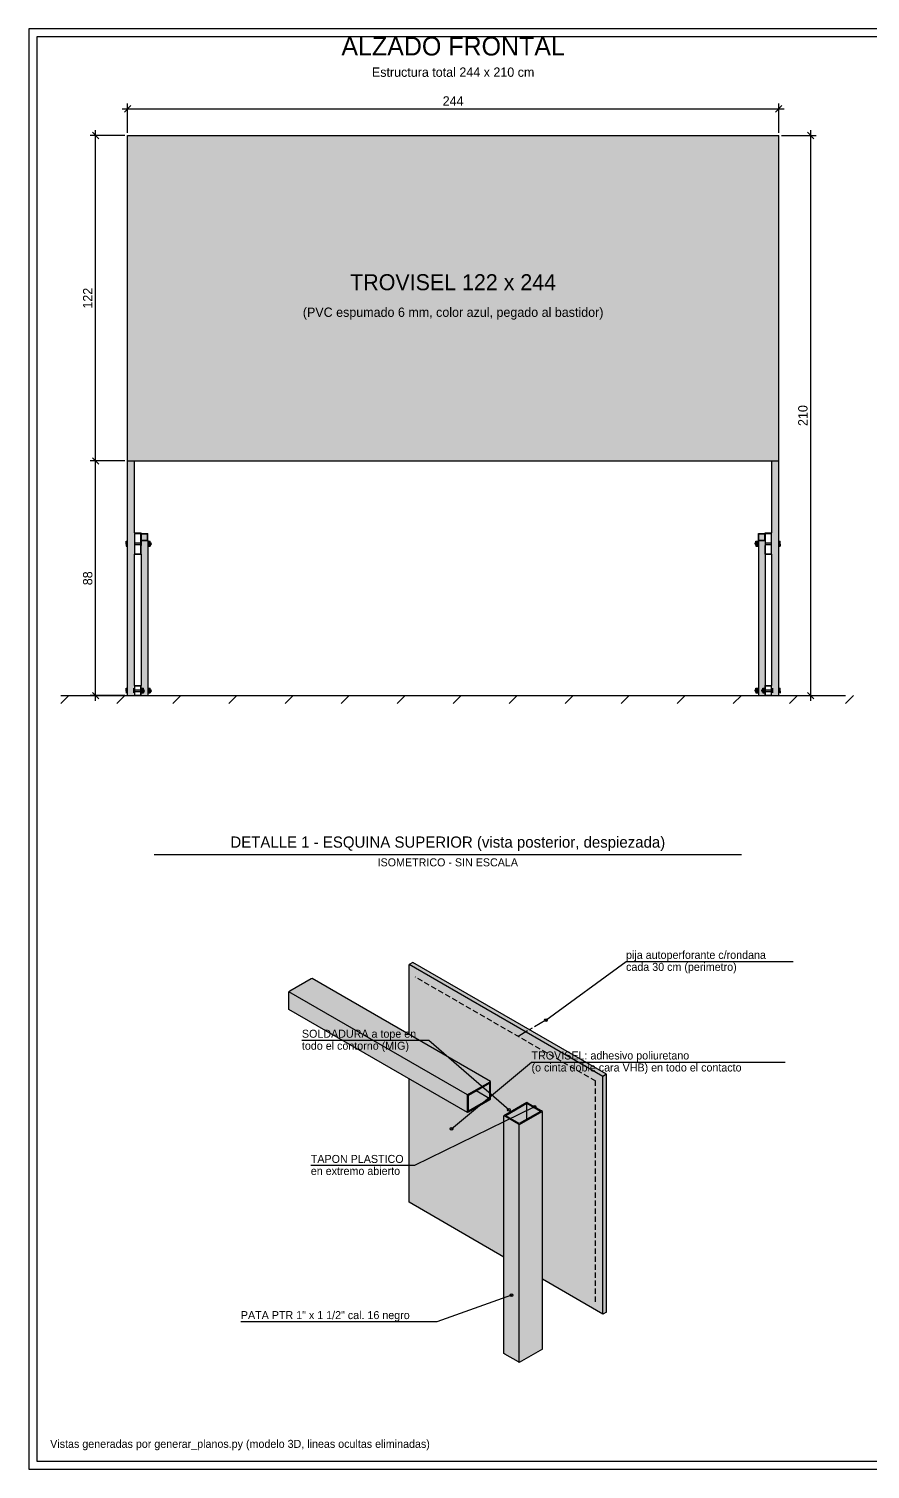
# Model space of a CAD drawing. Extents: x -37 to 1122, y -290 to 250.
# Drawn here: x -37 to 278, y -290 to 250 of the extents above; entities that cross this region are included whole.
import ezdxf
from ezdxf.enums import TextEntityAlignment as Align

# ---------------------------------------------------------------- set-up
doc = ezdxf.new("R2010")
doc.units = 0
doc.header["$LTSCALE"] = 4
doc.linetypes.add('CENTER', pattern=[2, 1.25, -0.25, 0.25, -0.25])
doc.linetypes.add('DASHED', pattern=[0.75, 0.5, -0.25])
for name, color, linetype in [('COTAS', 1, 'CONTINUOUS'), ('EJES', 6, 'CENTER'), ('HERRAJES', 30, 'CONTINUOUS'), ('MARCO', 7, 'CONTINUOUS'), ('PEGAMENTO', 3, 'DASHED'), ('PISO', 8, 'CONTINUOUS'), ('RELLENO', 7, 'CONTINUOUS'), ('TEXTO', 7, 'CONTINUOUS'), ('TROVISEL', 5, 'CONTINUOUS'), ('TUBO', 8, 'CONTINUOUS')]:
    doc.layers.add(name, color=color, linetype=linetype)

msp = doc.modelspace()

# ---------------------------------------------------------------- linework, layer by layer
at = {"layer": 'COTAS'}
for p, q in [((0, 211), (0, 222)), ((244, 211), (244, 222)), ((-2, 220), (246, 220)), ((-1.2, 218.8), (1.2, 221.2)), ((242.8, 218.8), (245.2, 221.2)), ((-10.8, 208.8), (-13.2, 211.2)), ((-12, 86), (-12, 212)), ((257.2, 208.8), (254.8, 211.2)), ((256, -2), (256, 212)), ((-1, 210), (-14, 210)), ((245, 210), (258, 210)), ((-1, 88), (-14, 88)), ((-1, 88), (-14, 88)), ((-10.8, 86.8), (-13.2, 89.2)), ((-10.8, 86.8), (-13.2, 89.2)), ((-12, -2), (-12, 90)), ((-1, 0), (-14, 0)), ((-10.8, -1.2), (-13.2, 1.2)), ((245, 0), (258, 0)), ((257.2, -1.2), (254.8, 1.2))]:
    msp.add_line(p, q, dxfattribs=at)
at = {"layer": 'EJES'}
msp.add_line((156.799078, -121.685167), (146.330473, -127.729219), dxfattribs=at)
at = {"layer": 'HERRAJES'}
for p, q in [((-0.5, 57.789896), (-0.5, 57.931746)), ((-0.5, 57.931746), (0, 57.931746)), ((-0.5, 57.527792), (-0.5, 57.789896)), ((-0.5, 57.185336), (-0.5, 57.527792)), ((-0.5, 56.814664), (-0.5, 57.185336)), ((-0.5, 56.814664), (-0.5, 56.472208)), ((-0.5, 56.472208), (-0.5, 56.210104)), ((-0.5, 56.210104), (-0.5, 56.068254)), ((-0.5, 56.068254), (0, 56.068254)), ((2.69, 57.311399), (4.93, 57.311399)), ((2.69, 56.688601), (4.93, 56.688601)), ((7.62, 57.311399), (7.82, 57.311399)), ((7.62, 56.688601), (7.82, 56.688601)), ((7.82, 57.45125), (7.82, 57.9025)), ((7.82, 57.9025), (8.52, 57.9025)), ((7.82, 56.54875), (7.82, 57.45125)), ((7.82, 57.45125), (8.52, 57.45125)), ((7.82, 56.54875), (7.82, 56.0975)), ((7.82, 56.54875), (8.52, 56.54875)), ((7.82, 56.0975), (8.52, 56.0975)), ((8.52, 57.45125), (8.52, 57.9025)), ((8.52, 56.54875), (8.52, 57.45125)), ((8.52, 57.311399), (8.82, 57.311399)), ((8.52, 56.688601), (8.82, 56.688601)), ((8.52, 56.54875), (8.52, 56.0975)), ((8.82, 57.263992), (8.82, 57.311399)), ((8.82, 57.176394), (8.82, 57.263992)), ((8.82, 57.061941), (8.82, 57.176394)), ((8.82, 56.938059), (8.82, 57.061941)), ((8.82, 56.938059), (8.82, 56.823606)), ((8.82, 56.823606), (8.82, 56.736008)), ((8.82, 56.736008), (8.82, 56.688601)), ((235.18, 57.263992), (235.18, 57.311399)), ((235.18, 57.311399), (235.48, 57.311399)), ((235.18, 57.176394), (235.18, 57.263992)), ((235.18, 57.061941), (235.18, 57.176394)), ((235.18, 56.938059), (235.18, 57.061941)), ((235.18, 56.938059), (235.18, 56.823606)), ((235.18, 56.823606), (235.18, 56.736008)), ((235.18, 56.736008), (235.18, 56.688601)), ((235.18, 56.688601), (235.48, 56.688601)), ((235.48, 57.45125), (235.48, 57.9025)), ((235.48, 57.9025), (236.18, 57.9025)), ((235.48, 56.54875), (235.48, 57.45125)), ((235.48, 57.45125), (236.18, 57.45125)), ((235.48, 56.54875), (235.48, 56.0975)), ((235.48, 56.54875), (236.18, 56.54875)), ((235.48, 56.0975), (236.18, 56.0975)), ((236.18, 57.45125), (236.18, 57.9025)), ((236.18, 56.54875), (236.18, 57.45125)), ((236.18, 57.311399), (236.38, 57.311399)), ((236.18, 56.688601), (236.38, 56.688601)), ((236.18, 56.54875), (236.18, 56.0975)), ((239.07, 57.311399), (241.31, 57.311399)), ((239.07, 56.688601), (241.31, 56.688601)), ((244, 57.931746), (244.5, 57.931746)), ((244, 56.068254), (244.5, 56.068254)), ((244.5, 57.789896), (244.5, 57.931746)), ((244.5, 57.527792), (244.5, 57.789896)), ((244.5, 57.185336), (244.5, 57.527792)), ((244.5, 56.814664), (244.5, 57.185336)), ((244.5, 56.814664), (244.5, 56.472208)), ((244.5, 56.472208), (244.5, 56.210104)), ((244.5, 56.210104), (244.5, 56.068254)), ((-0.5, 2.694896), (-0.5, 2.836746)), ((-0.5, 2.836746), (0, 2.836746)), ((-0.5, 2.432792), (-0.5, 2.694896)), ((-0.5, 2.090336), (-0.5, 2.432792)), ((-0.5, 1.719664), (-0.5, 2.090336)), ((-0.5, 1.719664), (-0.5, 1.377208)), ((-0.5, 1.377208), (-0.5, 1.115104)), ((-0.5, 1.115104), (-0.5, 0.973254)), ((2.69, 2.216399), (4.93, 2.216399)), ((2.69, 1.593601), (4.93, 1.593601)), ((5.08, 2.216399), (5.28, 2.216399)), ((5.08, 1.593601), (5.28, 1.593601)), ((5.28, 2.35625), (5.28, 2.8075)), ((5.28, 2.8075), (5.98, 2.8075)), ((5.28, 1.45375), (5.28, 2.35625)), ((5.28, 2.35625), (5.98, 2.35625)), ((5.28, 1.45375), (5.28, 1.0025)), ((5.28, 1.45375), (5.98, 1.45375)), ((5.28, 1.0025), (5.98, 1.0025)), ((5.98, 2.35625), (5.98, 2.8075)), ((5.98, 1.45375), (5.98, 2.35625)), ((5.98, 2.216399), (6.28, 2.216399)), ((5.98, 1.593601), (6.28, 1.593601)), ((5.98, 1.45375), (5.98, 1.0025)), ((6.28, 2.168992), (6.28, 2.216399)), ((6.28, 2.081394), (6.28, 2.168992)), ((6.28, 1.966941), (6.28, 2.081394)), ((6.28, 1.843059), (6.28, 1.966941)), ((6.28, 1.843059), (6.28, 1.728606)), ((6.28, 1.728606), (6.28, 1.641008)), ((6.28, 1.641008), (6.28, 1.593601)), ((7.62, 2.216399), (7.82, 2.216399)), ((7.62, 1.593601), (7.82, 1.593601)), ((7.82, 2.35625), (7.82, 2.8075)), ((7.82, 2.8075), (8.52, 2.8075)), ((7.82, 1.45375), (7.82, 2.35625)), ((7.82, 2.35625), (8.52, 2.35625)), ((7.82, 1.45375), (7.82, 1.0025)), ((7.82, 1.45375), (8.52, 1.45375)), ((7.82, 1.0025), (8.52, 1.0025)), ((8.52, 2.35625), (8.52, 2.8075)), ((8.52, 1.45375), (8.52, 2.35625)), ((8.52, 2.216399), (8.82, 2.216399)), ((8.52, 1.593601), (8.82, 1.593601)), ((8.52, 1.45375), (8.52, 1.0025)), ((8.82, 2.168992), (8.82, 2.216399)), ((8.82, 2.081394), (8.82, 2.168992)), ((8.82, 1.966941), (8.82, 2.081394)), ((8.82, 1.843059), (8.82, 1.966941)), ((8.82, 1.843059), (8.82, 1.728606)), ((8.82, 1.728606), (8.82, 1.641008)), ((8.82, 1.641008), (8.82, 1.593601)), ((235.18, 2.168992), (235.18, 2.216399)), ((235.18, 2.216399), (235.48, 2.216399)), ((235.18, 2.081394), (235.18, 2.168992)), ((235.18, 1.966941), (235.18, 2.081394)), ((235.18, 1.843059), (235.18, 1.966941)), ((235.18, 1.843059), (235.18, 1.728606)), ((235.18, 1.728606), (235.18, 1.641008)), ((235.18, 1.641008), (235.18, 1.593601)), ((235.18, 1.593601), (235.48, 1.593601)), ((235.48, 2.35625), (235.48, 2.8075)), ((235.48, 2.8075), (236.18, 2.8075)), ((235.48, 1.45375), (235.48, 2.35625)), ((235.48, 2.35625), (236.18, 2.35625)), ((235.48, 1.45375), (235.48, 1.0025)), ((235.48, 1.45375), (236.18, 1.45375)), ((235.48, 1.0025), (236.18, 1.0025)), ((236.18, 2.35625), (236.18, 2.8075)), ((236.18, 1.45375), (236.18, 2.35625)), ((236.18, 2.216399), (236.38, 2.216399)), ((236.18, 1.593601), (236.38, 1.593601)), ((236.18, 1.45375), (236.18, 1.0025)), ((237.72, 2.168992), (237.72, 2.216399)), ((237.72, 2.216399), (238.02, 2.216399)), ((237.72, 2.081394), (237.72, 2.168992)), ((237.72, 1.966941), (237.72, 2.081394)), ((237.72, 1.843059), (237.72, 1.966941)), ((237.72, 1.843059), (237.72, 1.728606)), ((237.72, 1.728606), (237.72, 1.641008)), ((237.72, 1.641008), (237.72, 1.593601)), ((237.72, 1.593601), (238.02, 1.593601)), ((238.02, 2.35625), (238.02, 2.8075)), ((238.02, 2.8075), (238.72, 2.8075)), ((238.02, 1.45375), (238.02, 2.35625)), ((238.02, 2.35625), (238.72, 2.35625)), ((238.02, 1.45375), (238.02, 1.0025)), ((238.02, 1.45375), (238.72, 1.45375)), ((238.02, 1.0025), (238.72, 1.0025)), ((238.72, 2.35625), (238.72, 2.8075)), ((238.72, 1.45375), (238.72, 2.35625)), ((238.72, 2.216399), (238.92, 2.216399)), ((238.72, 1.593601), (238.92, 1.593601)), ((238.72, 1.45375), (238.72, 1.0025)), ((239.07, 2.216399), (241.31, 2.216399)), ((239.07, 1.593601), (241.31, 1.593601)), ((244, 2.836746), (244.5, 2.836746)), ((244.5, 2.694896), (244.5, 2.836746)), ((244.5, 2.432792), (244.5, 2.694896)), ((244.5, 2.090336), (244.5, 2.432792)), ((244.5, 1.719664), (244.5, 2.090336)), ((244.5, 1.719664), (244.5, 1.377208)), ((244.5, 1.377208), (244.5, 1.115104)), ((244.5, 1.115104), (244.5, 0.973254))]:
    msp.add_line(p, q, dxfattribs=at)
at = {"layer": 'MARCO'}
for p, q in [((1122, 250), (-37, 250)), ((-37, 250), (-37, -290.003046)), ((1119, 247), (-34, 247)), ((-34, 247), (-34, -287.003046)), ((-37, -290.003046), (1122, -290.003046)), ((-34, -287.003046), (1119, -287.003046))]:
    msp.add_line(p, q, dxfattribs=at)
at = {"layer": 'PEGAMENTO'}
for p, q in [((175.420024, -144.497859), (107.74878, -105.427847)), ((175.261065, -144.222533), (175.261065, -227.606853))]:
    msp.add_line(p, q, dxfattribs=at)
at = {"layer": 'PISO'}
for p, q in [((-25, 0), (269, 0)), ((-22, 0), (-25, -3)), ((-1, 0), (-4, -3)), ((20, 0), (17, -3)), ((41, 0), (38, -3)), ((62, 0), (59, -3)), ((83, 0), (80, -3)), ((104, 0), (101, -3)), ((125, 0), (122, -3)), ((146, 0), (143, -3)), ((167, 0), (164, -3)), ((188, 0), (185, -3)), ((209, 0), (206, -3)), ((230, 0), (227, -3)), ((251, 0), (248, -3)), ((272, 0), (269, -3))]:
    msp.add_line(p, q, dxfattribs=at)
at = {"layer": 'RELLENO', "color": 250}
for points in [[(0, 210), (0, 0), (0.15, 0)], [(0.15, 0), (0.15, 210), (0, 210)], [(0.15, 210), (0.15, 0), (2.39, 0)], [(2.39, 0), (2.39, 210), (0.15, 210)], [(0.15, 210), (0.15, 0), (2.39, 0)], [(2.39, 0), (2.39, 210), (0.15, 210)], [(2.39, 210), (2.39, 0), (2.54, 0)], [(2.54, 0), (2.54, 210), (2.39, 210)], [(2.54, 210), (2.54, 207.46), (241.46, 207.46)], [(241.46, 207.46), (241.46, 210), (2.54, 210)], [(2.54, 210), (2.54, 209.85), (241.46, 209.85)], [(241.46, 209.85), (241.46, 210), (2.54, 210)], [(2.54, 210), (2.54, 207.46), (241.46, 207.46)], [(241.46, 207.46), (241.46, 210), (2.54, 210)], [(2.54, 207.61), (2.54, 207.46), (241.46, 207.46)], [(241.46, 207.46), (241.46, 207.61), (2.54, 207.61)], [(120.73, 207.46), (120.73, 150.27), (120.88, 150.27)], [(120.88, 150.27), (120.88, 207.46), (120.73, 207.46)], [(120.88, 207.46), (120.88, 150.27), (123.12, 150.27)], [(123.12, 150.27), (123.12, 207.46), (120.88, 207.46)], [(120.88, 207.46), (120.88, 150.27), (123.12, 150.27)], [(123.12, 150.27), (123.12, 207.46), (120.88, 207.46)], [(123.12, 207.46), (123.12, 150.27), (123.27, 150.27)], [(123.27, 150.27), (123.27, 207.46), (123.12, 207.46)], [(241.46, 210), (241.46, 0), (241.61, 0)], [(241.61, 0), (241.61, 210), (241.46, 210)], [(241.61, 210), (241.61, 0), (243.85, 0)], [(243.85, 0), (243.85, 210), (241.61, 210)], [(241.61, 210), (241.61, 0), (243.85, 0)], [(243.85, 0), (243.85, 210), (241.61, 210)], [(243.85, 210), (243.85, 0), (244, 0)], [(244, 0), (244, 210), (243.85, 210)], [(2.54, 150.27), (2.54, 147.73), (241.46, 147.73)], [(241.46, 147.73), (241.46, 150.27), (2.54, 150.27)], [(2.54, 150.27), (2.54, 150.12), (241.46, 150.12)], [(241.46, 150.12), (241.46, 150.27), (2.54, 150.27)], [(2.54, 150.27), (2.54, 147.73), (241.46, 147.73)], [(241.46, 147.73), (241.46, 150.27), (2.54, 150.27)], [(2.54, 147.88), (2.54, 147.73), (241.46, 147.73)], [(241.46, 147.73), (241.46, 147.88), (2.54, 147.88)], [(120.73, 147.73), (120.73, 90.54), (120.88, 90.54)], [(120.88, 90.54), (120.88, 147.73), (120.73, 147.73)], [(120.88, 147.73), (120.88, 90.54), (123.12, 90.54)], [(123.12, 90.54), (123.12, 147.73), (120.88, 147.73)], [(120.88, 147.73), (120.88, 90.54), (123.12, 90.54)], [(123.12, 90.54), (123.12, 147.73), (120.88, 147.73)], [(123.12, 147.73), (123.12, 90.54), (123.27, 90.54)], [(123.27, 90.54), (123.27, 147.73), (123.12, 147.73)], [(2.54, 90.54), (2.54, 88), (241.46, 88)], [(241.46, 88), (241.46, 90.54), (2.54, 90.54)], [(2.54, 90.54), (2.54, 90.39), (241.46, 90.39)], [(241.46, 90.39), (241.46, 90.54), (2.54, 90.54)], [(2.54, 90.54), (2.54, 88), (241.46, 88)], [(241.46, 88), (241.46, 90.54), (2.54, 90.54)], [(2.54, 88.15), (2.54, 88), (241.46, 88)], [(241.46, 88), (241.46, 88.15), (2.54, 88.15)], [(2.54, 61), (2.54, 53), (2.69, 53)], [(2.69, 53), (2.69, 61), (2.54, 61)], [(2.69, 61), (2.69, 60.85), (4.93, 60.85)], [(4.93, 60.85), (4.93, 61), (2.69, 61)], [(4.93, 61), (4.93, 53), (5.08, 53)], [(5.08, 53), (5.08, 61), (4.93, 61)], [(7.47, 60.697323), (5.23, 60.697323), (5.23, 0.619214)], [(5.23, 0.619214), (7.47, 0.619214), (7.47, 60.697323)], [(238.77, 60.697323), (236.53, 60.697323), (236.53, 0.619214)], [(236.53, 0.619214), (238.77, 0.619214), (238.77, 60.697323)], [(238.92, 61), (238.92, 53), (239.07, 53)], [(239.07, 53), (239.07, 61), (238.92, 61)], [(239.07, 61), (239.07, 60.85), (241.31, 60.85)], [(241.31, 60.85), (241.31, 61), (239.07, 61)], [(241.31, 61), (241.31, 53), (241.46, 53)], [(241.46, 53), (241.46, 61), (241.31, 61)], [(5.23, 58.182729), (5.08, 58.182729), (5.08, 0)], [(5.08, 0), (5.23, 0), (5.23, 58.182729)], [(7.47, 58.182729), (5.23, 58.182729), (5.23, 0)], [(5.23, 0), (7.47, 0), (7.47, 58.182729)], [(7.62, 58.182729), (7.47, 58.182729), (7.47, 0)], [(7.47, 0), (7.62, 0), (7.62, 58.182729)], [(236.53, 58.182729), (236.38, 58.182729), (236.38, 0)], [(236.38, 0), (236.53, 0), (236.53, 58.182729)], [(238.77, 58.182729), (236.53, 58.182729), (236.53, 0)], [(236.53, 0), (238.77, 0), (238.77, 58.182729)], [(238.92, 58.182729), (238.77, 58.182729), (238.77, 0)], [(238.77, 0), (238.92, 0), (238.92, 58.182729)], [(2.69, 53.15), (2.69, 53), (4.93, 53)], [(4.93, 53), (4.93, 53.15), (2.69, 53.15)], [(239.07, 53.15), (239.07, 53), (241.31, 53)], [(241.31, 53), (241.31, 53.15), (239.07, 53.15)], [(2.54, 3.81), (2.54, 0), (2.69, 0)], [(2.69, 0), (2.69, 3.81), (2.54, 3.81)], [(2.69, 3.81), (2.69, 3.66), (4.93, 3.66)], [(4.93, 3.66), (4.93, 3.81), (2.69, 3.81)], [(2.69, 0.15), (2.69, 0), (4.93, 0)], [(4.93, 0), (4.93, 0.15), (2.69, 0.15)], [(4.93, 3.81), (4.93, 0), (5.08, 0)], [(5.08, 0), (5.08, 3.81), (4.93, 3.81)], [(238.92, 3.81), (238.92, 0), (239.07, 0)], [(239.07, 0), (239.07, 3.81), (238.92, 3.81)], [(239.07, 3.81), (239.07, 3.66), (241.31, 3.66)], [(241.31, 3.66), (241.31, 3.81), (239.07, 3.81)], [(239.07, 0.15), (239.07, 0), (241.31, 0)], [(241.31, 0), (241.31, 0.15), (239.07, 0.15)], [(241.31, 3.81), (241.31, 0), (241.46, 0)], [(241.46, 0), (241.46, 3.81), (241.31, 3.81)], [(68.803751, -106.227602), (68.803751, -112.887859), (135.702908, -151.512106)], [(135.702908, -151.512106), (135.702908, -144.851849), (68.803751, -106.227602)], [(60.492451, -111.026134), (60.492451, -117.686391), (127.391607, -156.310637)], [(127.391607, -156.310637), (127.391607, -149.65038), (60.492451, -111.026134)], [(60.833078, -110.829473), (60.833078, -111.222795), (127.732235, -149.847041)], [(127.732235, -149.847041), (127.732235, -149.453719), (60.833078, -110.829473)], [(60.833078, -117.096408), (60.833078, -117.48973), (127.732235, -156.113976)], [(127.732235, -156.113976), (127.732235, -155.720654), (60.833078, -117.096408)], [(149.668618, -152.914955), (149.668618, -242.068001), (154.755315, -245.004807)], [(154.755315, -245.004807), (154.755315, -155.851761), (149.668618, -152.914955)], [(141.01669, -157.516825), (141.01669, -246.669872), (141.357317, -246.866533)], [(141.357317, -246.866533), (141.357317, -157.713487), (141.01669, -157.516825)], [(141.357317, -157.713487), (141.357317, -246.866533), (146.444015, -249.803339)], [(146.444015, -249.803339), (146.444015, -160.650293), (141.357317, -157.713487)], [(146.444015, -160.650293), (146.444015, -249.803339), (146.784642, -250)], [(146.784642, -250), (146.784642, -160.846954), (146.444015, -160.650293)]]:
    msp.add_solid(points, dxfattribs=at)
at = {"layer": 'RELLENO', "color": 150}
for points in [[(0, 210), (0, 88), (244, 88)], [(244, 88), (244, 210), (0, 210)], [(105.477933, -100.786645), (105.477933, -189.939691), (178.145041, -231.894065)], [(178.145041, -231.894065), (178.145041, -142.741019), (105.477933, -100.786645)]]:
    msp.add_solid(points, dxfattribs=at)
at = {"layer": 'RELLENO', "color": 252}
for points in [[(5.23, 60.80038), (5.08, 60.80038), (5.08, 58.182729)], [(5.08, 58.182729), (5.23, 58.182729), (5.23, 60.80038)], [(7.47, 60.80038), (5.23, 60.80038), (5.23, 60.697323)], [(5.23, 60.697323), (7.47, 60.697323), (7.47, 60.80038)], [(7.62, 60.80038), (7.47, 60.80038), (7.47, 58.182729)], [(7.47, 58.182729), (7.62, 58.182729), (7.62, 60.80038)], [(236.53, 60.80038), (236.38, 60.80038), (236.38, 58.182729)], [(236.38, 58.182729), (236.53, 58.182729), (236.53, 60.80038)], [(238.77, 60.80038), (236.53, 60.80038), (236.53, 60.697323)], [(236.53, 60.697323), (238.77, 60.697323), (238.77, 60.80038)], [(238.92, 60.80038), (238.77, 60.80038), (238.77, 58.182729)], [(238.77, 58.182729), (238.92, 58.182729), (238.92, 60.80038)], [(7.47, 58.285786), (5.23, 58.285786), (5.23, 58.182729)], [(5.23, 58.182729), (7.47, 58.182729), (7.47, 58.285786)], [(238.77, 58.285786), (236.53, 58.285786), (236.53, 58.182729)], [(236.53, 58.182729), (238.77, 58.182729), (238.77, 58.285786)], [(68.803751, -106.227602), (60.833078, -110.829473), (127.732235, -149.453719)], [(69.144378, -106.030941), (68.803751, -106.227602), (135.702908, -144.851849)], [(127.732235, -149.453719), (135.702908, -144.851849), (68.803751, -106.227602)], [(135.702908, -144.851849), (136.043535, -144.655187), (69.144378, -106.030941)], [(60.833078, -110.829473), (60.492451, -111.026134), (127.391607, -149.65038)], [(127.391607, -149.65038), (127.732235, -149.453719), (60.833078, -110.829473)], [(68.803751, -112.494537), (60.833078, -117.096408), (127.732235, -155.720654)], [(127.732235, -155.720654), (135.702908, -151.118783), (68.803751, -112.494537)], [(149.668618, -152.521633), (141.01669, -157.516825), (141.357317, -157.713487)], [(141.357317, -157.713487), (150.009245, -152.718294), (149.668618, -152.521633)], [(155.095943, -155.6551), (146.444015, -160.650293), (146.784642, -160.846954)], [(146.784642, -160.846954), (155.43657, -155.851761), (155.095943, -155.6551)], [(150.009245, -152.718294), (149.668618, -152.914955), (154.755315, -155.851761)], [(154.755315, -155.851761), (155.095943, -155.6551), (150.009245, -152.718294)], [(141.697944, -157.516825), (141.357317, -157.713487), (146.444015, -160.650293)], [(146.444015, -160.650293), (146.784642, -160.453632), (141.697944, -157.516825)]]:
    msp.add_solid(points, dxfattribs=at)
at = {"layer": 'RELLENO', "color": 30}
for points in [[(0, 57.931746), (-0.5, 57.931746), (-0.5, 57.789896)], [(-0.5, 57.789896), (0, 57.789896), (0, 57.931746)], [(0, 57.789896), (-0.5, 57.789896), (-0.5, 57.527792)], [(-0.5, 57.527792), (0, 57.527792), (0, 57.789896)], [(0, 57.527792), (-0.5, 57.527792), (-0.5, 57.185336)], [(-0.5, 57.185336), (0, 57.185336), (0, 57.527792)], [(8.82, 57.311399), (-0.5, 57.311399), (-0.5, 57.263992)], [(-0.5, 57.263992), (8.82, 57.263992), (8.82, 57.311399)], [(8.82, 57.263992), (-0.5, 57.263992), (-0.5, 57.176394)], [(-0.5, 57.176394), (8.82, 57.176394), (8.82, 57.263992)], [(0, 57.185336), (-0.5, 57.185336), (-0.5, 56.814664)], [(-0.5, 56.814664), (0, 56.814664), (0, 57.185336)], [(8.82, 57.176394), (-0.5, 57.176394), (-0.5, 57.061941)], [(-0.5, 57.061941), (8.82, 57.061941), (8.82, 57.176394)], [(8.82, 57.061941), (-0.5, 57.061941), (-0.5, 56.938059)], [(-0.5, 56.938059), (8.82, 56.938059), (8.82, 57.061941)], [(8.82, 56.938059), (-0.5, 56.938059), (-0.5, 56.823606)], [(-0.5, 56.823606), (8.82, 56.823606), (8.82, 56.938059)], [(8.82, 56.823606), (-0.5, 56.823606), (-0.5, 56.736008)], [(-0.5, 56.736008), (8.82, 56.736008), (8.82, 56.823606)], [(0, 56.814664), (-0.5, 56.814664), (-0.5, 56.472208)], [(-0.5, 56.472208), (0, 56.472208), (0, 56.814664)], [(8.82, 56.736008), (-0.5, 56.736008), (-0.5, 56.688601)], [(-0.5, 56.688601), (8.82, 56.688601), (8.82, 56.736008)], [(0, 56.472208), (-0.5, 56.472208), (-0.5, 56.210104)], [(-0.5, 56.210104), (0, 56.210104), (0, 56.472208)], [(0, 56.210104), (-0.5, 56.210104), (-0.5, 56.068254)], [(-0.5, 56.068254), (0, 56.068254), (0, 56.210104)], [(8.52, 57.9025), (7.82, 57.9025), (7.82, 57.45125)], [(7.82, 57.45125), (8.52, 57.45125), (8.52, 57.9025)], [(8.52, 57.45125), (7.82, 57.45125), (7.82, 56.54875)], [(7.82, 56.54875), (8.52, 56.54875), (8.52, 57.45125)], [(8.52, 56.54875), (7.82, 56.54875), (7.82, 56.0975)], [(7.82, 56.0975), (8.52, 56.0975), (8.52, 56.54875)], [(244.5, 57.311399), (235.18, 57.311399), (235.18, 57.263992)], [(235.18, 57.263992), (244.5, 57.263992), (244.5, 57.311399)], [(244.5, 57.263992), (235.18, 57.263992), (235.18, 57.176394)], [(235.18, 57.176394), (244.5, 57.176394), (244.5, 57.263992)], [(244.5, 57.176394), (235.18, 57.176394), (235.18, 57.061941)], [(235.18, 57.061941), (244.5, 57.061941), (244.5, 57.176394)], [(244.5, 57.061941), (235.18, 57.061941), (235.18, 56.938059)], [(235.18, 56.938059), (244.5, 56.938059), (244.5, 57.061941)], [(244.5, 56.938059), (235.18, 56.938059), (235.18, 56.823606)], [(235.18, 56.823606), (244.5, 56.823606), (244.5, 56.938059)], [(244.5, 56.823606), (235.18, 56.823606), (235.18, 56.736008)], [(235.18, 56.736008), (244.5, 56.736008), (244.5, 56.823606)], [(244.5, 56.736008), (235.18, 56.736008), (235.18, 56.688601)], [(235.18, 56.688601), (244.5, 56.688601), (244.5, 56.736008)], [(236.18, 57.9025), (235.48, 57.9025), (235.48, 57.45125)], [(235.48, 57.45125), (236.18, 57.45125), (236.18, 57.9025)], [(236.18, 57.45125), (235.48, 57.45125), (235.48, 56.54875)], [(235.48, 56.54875), (236.18, 56.54875), (236.18, 57.45125)], [(236.18, 56.54875), (235.48, 56.54875), (235.48, 56.0975)], [(235.48, 56.0975), (236.18, 56.0975), (236.18, 56.54875)], [(244.5, 57.931746), (244, 57.931746), (244, 57.789896)], [(244, 57.789896), (244.5, 57.789896), (244.5, 57.931746)], [(244.5, 57.789896), (244, 57.789896), (244, 57.527792)], [(244, 57.527792), (244.5, 57.527792), (244.5, 57.789896)], [(244.5, 57.527792), (244, 57.527792), (244, 57.185336)], [(244, 57.185336), (244.5, 57.185336), (244.5, 57.527792)], [(244.5, 57.185336), (244, 57.185336), (244, 56.814664)], [(244, 56.814664), (244.5, 56.814664), (244.5, 57.185336)], [(244.5, 56.814664), (244, 56.814664), (244, 56.472208)], [(244, 56.472208), (244.5, 56.472208), (244.5, 56.814664)], [(244.5, 56.472208), (244, 56.472208), (244, 56.210104)], [(244, 56.210104), (244.5, 56.210104), (244.5, 56.472208)], [(244.5, 56.210104), (244, 56.210104), (244, 56.068254)], [(244, 56.068254), (244.5, 56.068254), (244.5, 56.210104)], [(0, 2.836746), (-0.5, 2.836746), (-0.5, 2.694896)], [(-0.5, 2.694896), (0, 2.694896), (0, 2.836746)], [(0, 2.694896), (-0.5, 2.694896), (-0.5, 2.432792)], [(-0.5, 2.432792), (0, 2.432792), (0, 2.694896)], [(0, 2.432792), (-0.5, 2.432792), (-0.5, 2.090336)], [(-0.5, 2.090336), (0, 2.090336), (0, 2.432792)], [(6.28, 2.216399), (-0.5, 2.216399), (-0.5, 2.168992)], [(-0.5, 2.168992), (6.28, 2.168992), (6.28, 2.216399)], [(6.28, 2.168992), (-0.5, 2.168992), (-0.5, 2.081394)], [(-0.5, 2.081394), (6.28, 2.081394), (6.28, 2.168992)], [(0, 2.090336), (-0.5, 2.090336), (-0.5, 1.719664)], [(-0.5, 1.719664), (0, 1.719664), (0, 2.090336)], [(6.28, 2.081394), (-0.5, 2.081394), (-0.5, 1.966941)], [(-0.5, 1.966941), (6.28, 1.966941), (6.28, 2.081394)], [(6.28, 1.966941), (-0.5, 1.966941), (-0.5, 1.843059)], [(-0.5, 1.843059), (6.28, 1.843059), (6.28, 1.966941)], [(6.28, 1.843059), (-0.5, 1.843059), (-0.5, 1.728606)], [(-0.5, 1.728606), (6.28, 1.728606), (6.28, 1.843059)], [(6.28, 1.728606), (-0.5, 1.728606), (-0.5, 1.641008)], [(-0.5, 1.641008), (6.28, 1.641008), (6.28, 1.728606)], [(0, 1.719664), (-0.5, 1.719664), (-0.5, 1.377208)], [(-0.5, 1.377208), (0, 1.377208), (0, 1.719664)], [(6.28, 1.641008), (-0.5, 1.641008), (-0.5, 1.593601)], [(-0.5, 1.593601), (6.28, 1.593601), (6.28, 1.641008)], [(0, 1.377208), (-0.5, 1.377208), (-0.5, 1.115104)], [(-0.5, 1.115104), (0, 1.115104), (0, 1.377208)], [(0, 1.115104), (-0.5, 1.115104), (-0.5, 0.973254)], [(-0.5, 0.973254), (0, 0.973254), (0, 1.115104)], [(2.54, 2.836746), (2.04, 2.836746), (2.04, 2.694896)], [(2.04, 2.694896), (2.54, 2.694896), (2.54, 2.836746)], [(2.54, 2.694896), (2.04, 2.694896), (2.04, 2.432792)], [(2.04, 2.432792), (2.54, 2.432792), (2.54, 2.694896)], [(2.54, 2.432792), (2.04, 2.432792), (2.04, 2.090336)], [(2.04, 2.090336), (2.54, 2.090336), (2.54, 2.432792)], [(8.82, 2.216399), (2.04, 2.216399), (2.04, 2.168992)], [(2.04, 2.168992), (8.82, 2.168992), (8.82, 2.216399)], [(8.82, 2.168992), (2.04, 2.168992), (2.04, 2.081394)], [(2.04, 2.081394), (8.82, 2.081394), (8.82, 2.168992)], [(2.54, 2.090336), (2.04, 2.090336), (2.04, 1.719664)], [(2.04, 1.719664), (2.54, 1.719664), (2.54, 2.090336)], [(8.82, 2.081394), (2.04, 2.081394), (2.04, 1.966941)], [(2.04, 1.966941), (8.82, 1.966941), (8.82, 2.081394)], [(8.82, 1.966941), (2.04, 1.966941), (2.04, 1.843059)], [(2.04, 1.843059), (8.82, 1.843059), (8.82, 1.966941)], [(8.82, 1.843059), (2.04, 1.843059), (2.04, 1.728606)], [(2.04, 1.728606), (8.82, 1.728606), (8.82, 1.843059)], [(8.82, 1.728606), (2.04, 1.728606), (2.04, 1.641008)], [(2.04, 1.641008), (8.82, 1.641008), (8.82, 1.728606)], [(2.54, 1.719664), (2.04, 1.719664), (2.04, 1.377208)], [(2.04, 1.377208), (2.54, 1.377208), (2.54, 1.719664)], [(8.82, 1.641008), (2.04, 1.641008), (2.04, 1.593601)], [(2.04, 1.593601), (8.82, 1.593601), (8.82, 1.641008)], [(2.54, 1.377208), (2.04, 1.377208), (2.04, 1.115104)], [(2.04, 1.115104), (2.54, 1.115104), (2.54, 1.377208)], [(2.54, 1.115104), (2.04, 1.115104), (2.04, 0.973254)], [(2.04, 0.973254), (2.54, 0.973254), (2.54, 1.115104)], [(5.98, 2.8075), (5.28, 2.8075), (5.28, 2.35625)], [(5.28, 2.35625), (5.98, 2.35625), (5.98, 2.8075)], [(5.98, 2.35625), (5.28, 2.35625), (5.28, 1.45375)], [(5.28, 1.45375), (5.98, 1.45375), (5.98, 2.35625)], [(5.98, 1.45375), (5.28, 1.45375), (5.28, 1.0025)], [(5.28, 1.0025), (5.98, 1.0025), (5.98, 1.45375)], [(8.52, 2.8075), (7.82, 2.8075), (7.82, 2.35625)], [(7.82, 2.35625), (8.52, 2.35625), (8.52, 2.8075)], [(8.52, 2.35625), (7.82, 2.35625), (7.82, 1.45375)], [(7.82, 1.45375), (8.52, 1.45375), (8.52, 2.35625)], [(8.52, 1.45375), (7.82, 1.45375), (7.82, 1.0025)], [(7.82, 1.0025), (8.52, 1.0025), (8.52, 1.45375)], [(241.96, 2.216399), (235.18, 2.216399), (235.18, 2.168992)], [(235.18, 2.168992), (241.96, 2.168992), (241.96, 2.216399)], [(241.96, 2.168992), (235.18, 2.168992), (235.18, 2.081394)], [(235.18, 2.081394), (241.96, 2.081394), (241.96, 2.168992)], [(241.96, 2.081394), (235.18, 2.081394), (235.18, 1.966941)], [(235.18, 1.966941), (241.96, 1.966941), (241.96, 2.081394)], [(241.96, 1.966941), (235.18, 1.966941), (235.18, 1.843059)], [(235.18, 1.843059), (241.96, 1.843059), (241.96, 1.966941)], [(241.96, 1.843059), (235.18, 1.843059), (235.18, 1.728606)], [(235.18, 1.728606), (241.96, 1.728606), (241.96, 1.843059)], [(241.96, 1.728606), (235.18, 1.728606), (235.18, 1.641008)], [(235.18, 1.641008), (241.96, 1.641008), (241.96, 1.728606)], [(241.96, 1.641008), (235.18, 1.641008), (235.18, 1.593601)], [(235.18, 1.593601), (241.96, 1.593601), (241.96, 1.641008)], [(236.18, 2.8075), (235.48, 2.8075), (235.48, 2.35625)], [(235.48, 2.35625), (236.18, 2.35625), (236.18, 2.8075)], [(236.18, 2.35625), (235.48, 2.35625), (235.48, 1.45375)], [(235.48, 1.45375), (236.18, 1.45375), (236.18, 2.35625)], [(236.18, 1.45375), (235.48, 1.45375), (235.48, 1.0025)], [(235.48, 1.0025), (236.18, 1.0025), (236.18, 1.45375)], [(244.5, 2.216399), (237.72, 2.216399), (237.72, 2.168992)], [(237.72, 2.168992), (244.5, 2.168992), (244.5, 2.216399)], [(244.5, 2.168992), (237.72, 2.168992), (237.72, 2.081394)], [(237.72, 2.081394), (244.5, 2.081394), (244.5, 2.168992)], [(244.5, 2.081394), (237.72, 2.081394), (237.72, 1.966941)], [(237.72, 1.966941), (244.5, 1.966941), (244.5, 2.081394)], [(244.5, 1.966941), (237.72, 1.966941), (237.72, 1.843059)], [(237.72, 1.843059), (244.5, 1.843059), (244.5, 1.966941)], [(244.5, 1.843059), (237.72, 1.843059), (237.72, 1.728606)], [(237.72, 1.728606), (244.5, 1.728606), (244.5, 1.843059)], [(244.5, 1.728606), (237.72, 1.728606), (237.72, 1.641008)], [(237.72, 1.641008), (244.5, 1.641008), (244.5, 1.728606)], [(244.5, 1.641008), (237.72, 1.641008), (237.72, 1.593601)], [(237.72, 1.593601), (244.5, 1.593601), (244.5, 1.641008)], [(238.72, 2.8075), (238.02, 2.8075), (238.02, 2.35625)], [(238.02, 2.35625), (238.72, 2.35625), (238.72, 2.8075)], [(238.72, 2.35625), (238.02, 2.35625), (238.02, 1.45375)], [(238.02, 1.45375), (238.72, 1.45375), (238.72, 2.35625)], [(238.72, 1.45375), (238.02, 1.45375), (238.02, 1.0025)], [(238.02, 1.0025), (238.72, 1.0025), (238.72, 1.45375)], [(241.96, 2.836746), (241.46, 2.836746), (241.46, 2.694896)], [(241.46, 2.694896), (241.96, 2.694896), (241.96, 2.836746)], [(241.96, 2.694896), (241.46, 2.694896), (241.46, 2.432792)], [(241.46, 2.432792), (241.96, 2.432792), (241.96, 2.694896)], [(241.96, 2.432792), (241.46, 2.432792), (241.46, 2.090336)], [(241.46, 2.090336), (241.96, 2.090336), (241.96, 2.432792)], [(241.96, 2.090336), (241.46, 2.090336), (241.46, 1.719664)], [(241.46, 1.719664), (241.96, 1.719664), (241.96, 2.090336)], [(241.96, 1.719664), (241.46, 1.719664), (241.46, 1.377208)], [(241.46, 1.377208), (241.96, 1.377208), (241.96, 1.719664)], [(241.96, 1.377208), (241.46, 1.377208), (241.46, 1.115104)], [(241.46, 1.115104), (241.96, 1.115104), (241.96, 1.377208)], [(241.96, 1.115104), (241.46, 1.115104), (241.46, 0.973254)], [(241.46, 0.973254), (241.96, 0.973254), (241.96, 1.115104)], [(244.5, 2.836746), (244, 2.836746), (244, 2.694896)], [(244, 2.694896), (244.5, 2.694896), (244.5, 2.836746)], [(244.5, 2.694896), (244, 2.694896), (244, 2.432792)], [(244, 2.432792), (244.5, 2.432792), (244.5, 2.694896)], [(244.5, 2.432792), (244, 2.432792), (244, 2.090336)], [(244, 2.090336), (244.5, 2.090336), (244.5, 2.432792)], [(244.5, 2.090336), (244, 2.090336), (244, 1.719664)], [(244, 1.719664), (244.5, 1.719664), (244.5, 2.090336)], [(244.5, 1.719664), (244, 1.719664), (244, 1.377208)], [(244, 1.377208), (244.5, 1.377208), (244.5, 1.719664)], [(244.5, 1.377208), (244, 1.377208), (244, 1.115104)], [(244, 1.115104), (244.5, 1.115104), (244.5, 1.377208)], [(244.5, 1.115104), (244, 1.115104), (244, 0.973254)], [(244, 0.973254), (244.5, 0.973254), (244.5, 1.115104)]]:
    msp.add_solid(points, dxfattribs=at)
at = {"layer": 'RELLENO', "color": 151}
for points in [[(106.840441, -100), (105.477933, -100.786645), (178.145041, -142.741019)], [(178.145041, -142.741019), (179.507549, -141.954375), (106.840441, -100)]]:
    msp.add_solid(points, dxfattribs=at)
at = {"layer": 'RELLENO', "color": 251}
for points in [[(135.702908, -145.245171), (135.702908, -144.851849), (127.732235, -149.453719)], [(127.732235, -149.453719), (127.732235, -149.847041), (135.702908, -145.245171)], [(136.043535, -151.315444), (136.043535, -144.655187), (135.702908, -144.851849)], [(135.702908, -144.851849), (135.702908, -151.512106), (136.043535, -151.315444)], [(127.732235, -156.113976), (127.732235, -149.453719), (127.391607, -149.65038)], [(127.391607, -149.65038), (127.391607, -156.310637), (127.732235, -156.113976)], [(135.702908, -151.512106), (135.702908, -151.118783), (127.732235, -155.720654)], [(127.732235, -155.720654), (127.732235, -156.113976), (135.702908, -151.512106)], [(150.009245, -241.87134), (150.009245, -152.718294), (141.357317, -157.713487)], [(155.43657, -245.004807), (155.43657, -155.851761), (146.784642, -160.846954)], [(155.095943, -244.808146), (155.095943, -155.6551), (154.755315, -155.851761)], [(154.755315, -155.851761), (154.755315, -245.004807), (155.095943, -244.808146)], [(141.357317, -157.713487), (141.357317, -246.866533), (150.009245, -241.87134)], [(146.784642, -249.606678), (146.784642, -160.453632), (146.444015, -160.650293)], [(146.444015, -160.650293), (146.444015, -249.803339), (146.784642, -249.606678)], [(146.784642, -160.846954), (146.784642, -250), (155.43657, -245.004807)]]:
    msp.add_solid(points, dxfattribs=at)
at = {"layer": 'RELLENO', "color": 140}
for points in [[(179.507549, -231.107421), (179.507549, -141.954375), (178.145041, -142.741019)], [(178.145041, -142.741019), (178.145041, -231.894065), (179.507549, -231.107421)]]:
    msp.add_solid(points, dxfattribs=at)
at = {"layer": 'TEXTO'}
for p, q in [((10, -59.5), (230, -59.5)), ((156.799078, -121.685167), (186.799078, -99.685167)), ((186.799078, -99.685167), (249.439078, -99.685167)), ((112.856076, -129.248667), (65.336076, -129.248667)), ((142.856076, -155.248667), (112.856076, -129.248667)), ((121.373863, -162.407132), (151.373863, -137.407132)), ((151.373863, -137.407132), (246.413863, -137.407132)), ((152.552594, -154.186697), (107.552594, -176.186697)), ((107.552594, -176.186697), (68.672594, -176.186697)), ((143.900666, -224.7356), (115.900666, -234.7356)), ((115.900666, -234.7356), (42.460666, -234.7356))]:
    msp.add_line(p, q, dxfattribs=at)
for centre in [(156.799078, -121.685167), (142.856076, -155.248667), (152.552594, -154.186697), (121.373863, -162.407132), (143.900666, -224.7356)]:
    msp.add_circle(centre, 0.5, dxfattribs=at)
at = {"layer": 'TROVISEL'}
for p, q in [((0, 210), (244, 210)), ((0, 88), (0, 210)), ((244, 88), (244, 210)), ((0, 88), (244, 88)), ((106.840441, -100), (105.477933, -100.786645)), ((178.145041, -142.741019), (105.477933, -100.786645)), ((105.477933, -127.008129), (105.477933, -100.786645)), ((179.507549, -141.954375), (106.840441, -100)), ((105.477933, -189.939691), (105.477933, -143.658771)), ((179.507549, -141.954375), (178.145041, -142.741019)), ((178.145041, -231.894065), (178.145041, -142.741019)), ((179.507549, -231.107421), (179.507549, -141.954375)), ((141.01669, -210.458002), (105.477933, -189.939691)), ((178.145041, -231.894065), (155.43657, -218.783323)), ((179.507549, -231.107421), (178.145041, -231.894065))]:
    msp.add_line(p, q, dxfattribs=at)
at = {"layer": 'TUBO'}
for p, q in [((0, 0), (0, 88)), ((2.54, 61), (2.54, 88)), ((241.46, 61), (241.46, 88)), ((244, 0), (244, 88)), ((2.54, 61), (2.69, 61)), ((2.69, 61), (4.93, 61)), ((2.69, 53.15), (2.69, 60.85)), ((2.69, 60.85), (4.93, 60.85)), ((4.93, 61), (5.08, 61)), ((4.93, 53.15), (4.93, 60.85)), ((5.08, 59.917794), (5.08, 61)), ((5.08, 60.80038), (5.23, 60.80038)), ((5.08, 58.182729), (5.08, 59.917984)), ((5.23, 60.80038), (7.47, 60.80038)), ((5.23, 58.285786), (5.23, 60.697323)), ((5.23, 60.697323), (7.47, 60.697323)), ((7.47, 60.80038), (7.62, 60.80038)), ((7.47, 58.285786), (7.47, 60.697323)), ((7.62, 58.182729), (7.62, 60.80038)), ((236.38, 58.182729), (236.38, 60.80038)), ((236.38, 60.80038), (236.53, 60.80038)), ((236.53, 60.80038), (238.77, 60.80038)), ((236.53, 58.285786), (236.53, 60.697323)), ((236.53, 60.697323), (238.77, 60.697323)), ((238.77, 60.80038), (238.92, 60.80038)), ((238.77, 58.285786), (238.77, 60.697323)), ((238.92, 61), (239.07, 61)), ((238.92, 59.917794), (238.92, 61)), ((238.92, 58.182729), (238.92, 59.917984)), ((239.07, 61), (241.31, 61)), ((239.07, 53.15), (239.07, 60.85)), ((239.07, 60.85), (241.31, 60.85)), ((241.31, 61), (241.46, 61)), ((241.31, 53.15), (241.31, 60.85)), ((5.08, 58.182729), (5.08, 56.241863)), ((5.08, 58.182729), (5.23, 58.182729)), ((5.08, 53), (5.08, 56.242075)), ((5.23, 58.285786), (7.47, 58.285786)), ((5.23, 58.182729), (7.47, 58.182729)), ((7.47, 58.182729), (7.62, 58.182729)), ((7.62, 58.182729), (7.62, 0)), ((236.38, 58.182729), (236.38, 0)), ((236.38, 58.182729), (236.53, 58.182729)), ((236.53, 58.285786), (238.77, 58.285786)), ((236.53, 58.182729), (238.77, 58.182729)), ((238.77, 58.182729), (238.92, 58.182729)), ((238.92, 58.182729), (238.92, 56.241863)), ((238.92, 53), (238.92, 56.242075)), ((2.54, 3.81), (2.54, 53)), ((2.54, 53), (2.69, 53)), ((2.69, 53.15), (4.93, 53.15)), ((2.69, 53), (4.93, 53)), ((4.93, 53), (5.08, 53)), ((5.08, 53), (5.08, 3.81)), ((238.92, 53), (239.07, 53)), ((238.92, 53), (238.92, 3.81)), ((239.07, 53.15), (241.31, 53.15)), ((239.07, 53), (241.31, 53)), ((241.31, 53), (241.46, 53)), ((241.46, 3.81), (241.46, 53)), ((0, 0), (0.15, 0)), ((0.15, 0), (2.39, 0)), ((2.39, 0), (2.54, 0)), ((2.54, 3.81), (2.69, 3.81)), ((2.54, 0), (2.69, 0)), ((2.69, 3.81), (4.93, 3.81)), ((2.69, 0.15), (2.69, 3.66)), ((2.69, 3.66), (4.93, 3.66)), ((2.69, 0.15), (4.93, 0.15)), ((2.69, 0), (4.93, 0)), ((4.93, 3.81), (5.08, 3.81)), ((4.93, 0.15), (4.93, 3.66)), ((4.93, 0), (5.08, 0)), ((5.08, 0), (5.08, 3.81)), ((5.08, 0), (5.23, 0)), ((5.23, 0), (7.47, 0)), ((7.47, 0), (7.62, 0)), ((236.38, 0), (236.53, 0)), ((236.53, 0), (238.77, 0)), ((238.77, 0), (238.92, 0)), ((238.92, 3.81), (239.07, 3.81)), ((238.92, 0), (238.92, 3.81)), ((238.92, 0), (239.07, 0)), ((239.07, 3.81), (241.31, 3.81)), ((239.07, 0.15), (239.07, 3.66)), ((239.07, 3.66), (241.31, 3.66)), ((239.07, 0.15), (241.31, 0.15)), ((239.07, 0), (241.31, 0)), ((241.31, 3.81), (241.46, 3.81)), ((241.31, 0.15), (241.31, 3.66)), ((241.31, 0), (241.46, 0)), ((241.46, 0), (241.61, 0)), ((241.61, 0), (243.85, 0)), ((243.85, 0), (244, 0)), ((68.803751, -106.227602), (60.833078, -110.829473)), ((69.144378, -106.030941), (68.803751, -106.227602)), ((136.043535, -144.655187), (69.144378, -106.030941)), ((60.833078, -110.829473), (60.492451, -111.026134)), ((127.391607, -149.65038), (60.492451, -111.026134)), ((60.492451, -117.686391), (60.492451, -111.026134)), ((127.391607, -156.310637), (60.492451, -117.686391)), ((135.702908, -144.851849), (127.732235, -149.453719)), ((135.702908, -145.245171), (127.732235, -149.847041)), ((136.043535, -144.655187), (135.702908, -144.851849)), ((135.702908, -151.118783), (135.702908, -145.245171)), ((136.043535, -151.315444), (136.043535, -144.655187)), ((127.732235, -149.453719), (127.391607, -149.65038)), ((127.391607, -156.310637), (127.391607, -149.65038)), ((127.732235, -155.720654), (127.732235, -149.847041)), ((135.702908, -151.118783), (127.732235, -155.720654)), ((135.702908, -151.118783), (130.61621, -148.181977)), ((127.732235, -156.113976), (127.391607, -156.310637)), ((135.702908, -151.512106), (127.732235, -156.113976)), ((136.043535, -151.315444), (135.702908, -151.512106)), ((149.668618, -152.521633), (141.01669, -157.516825)), ((149.668618, -152.914955), (141.697944, -157.516825)), ((154.755315, -155.851761), (146.784642, -160.453632)), ((155.43657, -155.851761), (146.784642, -160.846954)), ((150.009245, -152.718294), (149.668618, -152.521633)), ((154.755315, -155.851761), (149.668618, -152.914955)), ((149.668618, -158.788567), (149.668618, -152.914955)), ((155.095943, -155.6551), (150.009245, -152.718294)), ((155.43657, -155.851761), (155.095943, -155.6551)), ((155.43657, -245.004807), (155.43657, -155.851761)), ((141.357317, -157.713487), (141.01669, -157.516825)), ((141.01669, -246.669872), (141.01669, -157.516825)), ((146.444015, -160.650293), (141.357317, -157.713487)), ((146.784642, -160.453632), (141.697944, -157.516825)), ((146.784642, -160.846954), (146.444015, -160.650293)), ((146.784642, -250), (146.784642, -160.846954)), ((141.357317, -246.866533), (141.01669, -246.669872)), ((146.444015, -249.803339), (141.357317, -246.866533)), ((155.43657, -245.004807), (146.784642, -250)), ((146.784642, -250), (146.444015, -249.803339))]:
    msp.add_line(p, q, dxfattribs=at)

# ---------------------------------------------------------------- texts
at = {"layer": 'COTAS'}
msp.add_text('244', height=3.5, dxfattribs=at).set_placement((122, 221.2), align=Align.CENTER)
for s, p in [('122', (-13.2, 149)), ('210', (254.8, 105)), ('88', (-13.2, 44))]:
    msp.add_text(s, height=3.5, rotation=90, dxfattribs=at).set_placement(p, align=Align.CENTER)
at = {"layer": 'TEXTO'}
for s, height, p in [('ALZADO FRONTAL', 7, (122, 240)), ('Estructura total 244 x 210 cm', 3.5, (122, 232)), ('TROVISEL 122 x 244', 6, (122, 152)), ('(PVC espumado 6 mm, color azul, pegado al bastidor)', 3.5, (122, 142)), ('DETALLE 1 - ESQUINA SUPERIOR (vista posterior, despiezada)', 4.2, (120, -57)), ('ISOMETRICO - SIN ESCALA', 3, (120, -64))]:
    msp.add_text(s, height=height, dxfattribs=at).set_placement(p, align=Align.CENTER)
for s, p in [('pija autoperforante c/rondana', (186.799078, -98.685167)), ('cada 30 cm (perimetro)', (186.799078, -103.185167)), ('todo el contorno (MIG)', (65.336076, -132.748667)), ('SOLDADURA a tope en', (65.336076, -128.248667)), ('TROVISEL: adhesivo poliuretano', (151.373863, -136.407132)), ('(o cinta doble cara VHB) en todo el contacto', (151.373863, -140.907132)), ('TAPON PLASTICO', (68.672594, -175.186697)), ('en extremo abierto', (68.672594, -179.686697)), ('PATA PTR 1" x 1 1/2" cal. 16 negro', (42.460666, -233.7356)), ('Vistas generadas por generar_planos.py (modelo 3D, lineas ocultas eliminadas)', (-29, -282.003046))]:
    msp.add_text(s, height=3, dxfattribs=at).set_placement(p)

doc.saveas('drawing.dxf')
